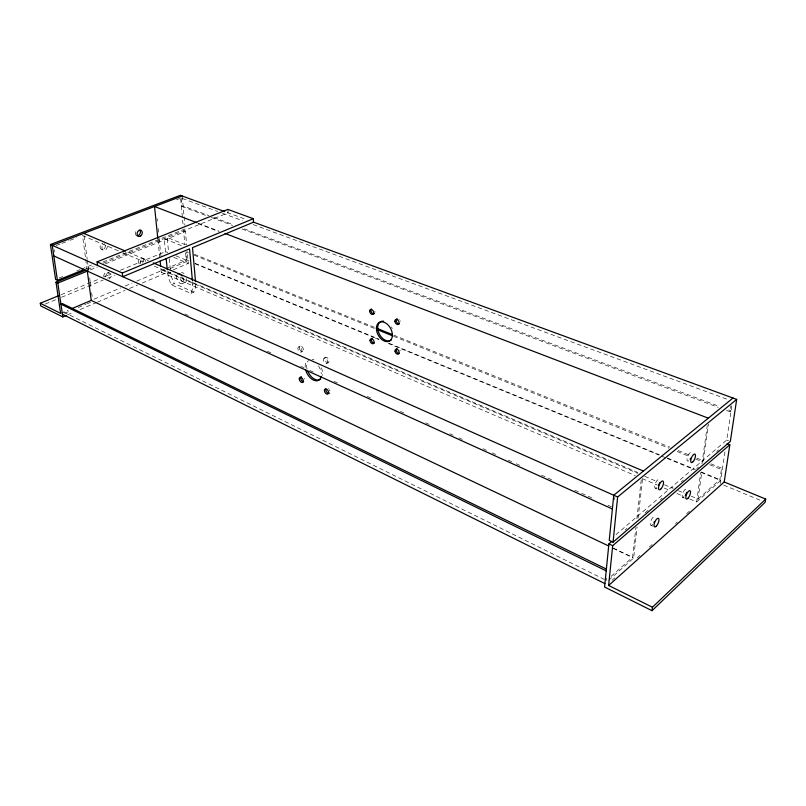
<?xml version="1.0" encoding="UTF-8"?>
<svg xmlns="http://www.w3.org/2000/svg" width="806" height="806" viewBox="0 0 806 806"><rect width="100%" height="100%" fill="white"/><g stroke="black" fill="none" stroke-linecap="round" stroke-linejoin="round"><path stroke-width="0.6" stroke-dasharray="4.03 3.02" d="M192.493 281.737L192.684 288.477L190.972 293.394L171.275 284.82L168.525 278.06L167.416 270.967M606.475 580.481L606.717 578.073M614.585 499.7L614.827 497.373M611.129 576.34L632.559 557.289L635.884 527.537M636.861 518.852L641.304 479.177M608.621 580.34L633.627 558.064L637.123 526.993M638.1 518.288L642.583 478.512M689.694 498.964L696.626 501.947L700.746 472.376M701.955 463.752L707.275 425.558M691.074 496.113L698.016 499.075L701.804 472.054M703.346 460.992L708.504 424.127M698.016 499.075L719.879 479.641L721.39 469.485L722.478 468.528L710.811 463.803M726.448 410.405L729.984 411.725L730.881 405.72M720.211 483.681L724.957 451.904M615.935 534.66L726.73 440.056L731.959 405.005M190.972 293.394L193.873 292.094L195.596 287.188L195.636 282.886L192.715 284.175M612.046 580.35L614.837 577.852M637.224 557.853L640.014 555.354M649.344 547.022L652.145 544.524M675.448 523.688L677.322 522.016M686.641 513.684L689.442 511.185M696.626 501.947L720.685 480.507L700.918 472.356M625.103 530.005L627.018 528.373M645.143 512.838L648.004 510.389M660.406 499.76L662.31 498.128M681.392 481.776L683.307 480.134M696.656 468.689L698.57 467.057M716.695 451.521L718.599 449.889M729.984 411.725L731.092 410.818L727.556 409.488M326.762 363.335A2.912 1.814 61.6 0 0 326.269 358.811A2.912 1.814 61.6 0 0 323.377 360.04A2.912 1.814 61.6 0 0 326.762 363.335L328.173 362.559A2.912 1.814 61.6 0 0 327.689 358.035A2.912 1.814 61.6 0 0 324.798 359.275A2.912 1.814 61.6 0 0 328.173 362.559M324.163 358.126L325.594 357.36M301.041 352.091A2.861 1.753 62.3 0 0 300.85 347.749A2.861 1.753 62.3 0 0 297.888 348.565A2.861 1.753 62.3 0 0 301.041 352.091L302.865 351.134M298.804 346.842L300.235 346.106M182.468 283.581L185.38 282.302M171.275 284.82L174.167 283.561L193.873 292.094M67.422 314.955L73.175 312.496M80.086 309.554L96.206 302.683M97.365 302.19L125.001 290.402M129.605 288.437L137.665 285.002M142.269 283.037L168.756 271.743M173.361 269.778L188.332 263.391L187.244 251.361M167.658 273.456L170.57 272.206L171.426 276.811L174.167 283.561M64.671 313.292L70.303 310.904M78.182 307.56L86.061 304.205M87.189 303.731L90.564 302.3M160.908 268.539L161.291 272.257L165.764 270.363M170.227 268.469L188.11 260.872M60.621 313.353L68.218 310.149M94.05 299.187L120.568 287.954M125.182 286.009L132.093 283.077M136.708 281.123L164.605 269.315M165.532 268.912L186.76 259.935L189.088 260.892M45.348 303.983L56.934 299.187M61.568 297.263L103.289 279.994M107.933 278.08L114.885 275.199M61.185 294.653L99.481 278.866M104.125 276.952L111.087 274.08M120.366 270.262L165.623 251.603L167.92 252.55M87.32 269.567L94.282 266.766M103.309 263.189L228.138 212.855L227.886 209.429M90.302 269.919L97.264 267.108M105.385 263.824L185.44 231.473L186.66 244.974M59.1 278.04L64.933 275.702M76.6 271.018L80.096 269.607M81.265 269.144L91.763 264.932M85.426 269.033L92.428 266.212M102.926 261.99L185.199 228.884M181.108 198.014L181.884 206.447L183.123 205.963L209.046 215.655M56.259 245.538L60.833 243.805M61.971 243.362L68.832 240.752M69.971 240.319L76.822 237.71M176.544 199.757L179.97 198.447M227.131 212.482L246.626 219.635M182.287 198.447L217.731 211.515M222.456 213.258L242.535 220.653M253.165 224.572L728.05 399.605M213.761 217.419L232.622 224.471M244.399 228.874L719.305 406.405M181.884 206.447L206.628 215.716M211.343 217.479L232.561 225.428M241.991 228.964L718.196 407.312M198.044 223.141L219.212 231.231M198.276 223.756L218.245 231.393M726.73 440.056L728.523 440.761M185.44 231.473L183.597 230.748L184.826 244.208M185.602 244.853L167.144 237.448L168.615 252.349M181.481 245.618L164.182 238.636L165.552 252.318M194.236 254.202L374.981 327.538M393.64 335.105L669.998 447.239M678.168 450.554L689.825 455.289M696.817 458.12L703.819 460.961M188.362 252.822L186.025 251.875L186.76 259.935M194.186 255.19L374.981 328.677M393.64 336.263L668.899 448.156M677.07 451.471L689.896 456.69M695.729 459.057L702.731 461.898M709.723 464.75L721.39 469.485M194.911 263.29L378.82 339.084M389.298 343.406L659.348 454.695M667.499 458.06L695.437 469.566M701.25 471.963L719.879 479.641M175.95 255.865L186.277 260.116L185.501 251.553M195.082 263.753L374.165 337.603M375.324 338.077L379.979 340.001M388.119 343.356L666.038 457.969M667.197 458.453L693.946 469.475M173.733 257.346L188.332 263.391M723.667 485.111L761.69 500.858M141.967 258.041L143.8 258.817M127.781 252.087L148.636 260.942M118.442 250.857L82.534 235.543L85.547 257.991M123.066 252.832L143.911 261.728M154.339 266.182L640.699 473.727M671.398 487.298L673.252 488.083M162.399 270.252L637.858 473.384M644.8 476.346L657.525 481.787M664.466 484.749L672.567 488.204M678.35 490.683L685.291 493.645M161.291 272.257L635.35 475.651M642.281 478.623L657.313 485.081M664.255 488.053L670.038 490.532M676.969 493.514L683.911 496.486M682.551 497.373L684.365 498.158M101.193 249.195L103.027 249.991M655.177 488.053L657.061 488.859M107.752 272.277L109.576 273.093A3.315 2.519 -65.1 0 1 110.946 275.823A3.315 2.519 -65.1 0 1 109.032 278.947M151.619 298.915L155.064 300.477M184.876 313.947L188.322 315.509M218.134 328.979L221.569 330.541M267.441 351.275L270.887 352.827M300.698 366.307L304.144 367.868M309.877 370.458L313.312 372.009M333.956 381.339L337.402 382.9M367.214 396.371L370.659 397.932M400.471 411.413L403.907 412.964M425.699 422.818L429.145 424.369M449.778 433.699L453.224 435.26M458.957 437.849L462.392 439.401M483.036 448.73L486.481 450.292M492.214 452.881L495.65 454.433M508.264 460.135L511.709 461.697M516.293 463.762L519.739 465.324M541.521 475.167L552.997 480.356M574.779 490.209L580.511 492.798M581.66 493.312L593.125 498.501M608.036 505.241L611.482 506.793M650.966 525.28L652.81 526.117M613.225 548.11L632.559 557.289M613.175 548.362L633.627 558.064M63.614 312.103L605.346 579.927M54.465 249.769L54.798 252.016M84.076 235.866L87.209 259.33M87.37 260.57L88.69 270.453M89.678 277.869L90.171 281.576M90.343 282.805L90.997 287.752M91.662 292.689L92.156 296.396M85.718 259.24L87.058 269.214M157.976 240.007L159.759 257.376M157.13 218.638L157.382 221.096M158.127 228.471L158.51 232.158M159.135 238.304L161.271 259.2M169.23 258.555L170.449 270.967M182.216 196.009L183.99 215.484M184.1 216.703L184.876 225.227M180.685 198.971L183.133 225.73M140.456 263.663A3.234 2.408 -66.9 0 1 142.491 258.948A3.234 2.408 -66.9 0 1 145.342 261.638M105.606 276.871A3.315 2.519 -65.1 0 1 108.921 272.952M139.428 263.925A3.234 2.408 -66.9 0 1 138.834 260.016A3.234 2.408 -66.9 0 1 142.168 258.101A3.234 2.408 -66.9 0 1 143.337 261.678M143.005 262.444A3.234 2.408 -66.9 0 1 142.531 263.129M103.893 276.831A3.305 2.519 -65.1 0 1 105.707 272.519A3.305 2.519 -65.1 0 1 109.022 273.818A3.305 2.519 -65.1 0 1 107.208 278.12M105.475 245.195A3.345 2.579 -66.8 0 1 102.967 249.407A3.345 2.579 -66.8 0 1 100.085 246.797A3.345 2.579 -66.8 0 1 103.097 243.039M136.244 235.372A3.274 2.468 -68.5 0 1 136.244 230.425M107.319 245.981A3.355 2.579 -66.8 0 1 104.8 250.203A3.355 2.579 -66.8 0 1 101.919 247.593A3.355 2.579 -66.8 0 1 104.941 243.825M684.032 497.04A4.554 1.672 -66.9 0 1 682.188 495.64A4.554 1.672 -66.9 0 1 684.616 489.977A4.554 1.672 -66.9 0 1 686.883 490.411M652.709 524.404A4.705 1.783 -66.3 0 1 650.311 523.9A4.705 1.783 -66.3 0 1 652.477 517.996A4.705 1.783 -66.3 0 1 655.238 517.492M656.809 487.69A4.786 1.844 -66.8 0 1 654.734 486.23A4.786 1.844 -66.8 0 1 657.273 480.275A4.786 1.844 -66.8 0 1 659.782 480.719M688.878 460.689A4.635 1.733 -67.4 0 1 687.014 459.118A4.635 1.733 -67.4 0 1 689.483 453.365A4.635 1.733 -67.4 0 1 691.77 453.949M186.448 278.544A5.38 3.022 65.6 0 1 184.211 282.533A5.38 3.022 65.6 0 1 179.859 277.768M181.35 272.448A5.38 3.022 65.6 0 1 184.05 273.728M182.68 277.193A5.39 3.022 65.6 0 1 180.866 283.712A5.39 3.022 65.6 0 1 176.705 275.38M391.414 326.934A10.619 7.032 61.5 0 1 392.29 328.576M374.84 311.176A2.71 1.793 62.4 0 1 374.951 312.456M398.779 319.085A2.761 1.854 61.6 0 1 399.292 319.519M400.078 320.707A2.761 1.854 61.6 0 1 400.3 321.372M399.937 350.106A2.72 1.803 60.5 0 1 400.219 350.751M307.036 368.977A11.203 6.871 61.5 0 1 308.517 360.383M311.962 359.325A11.203 6.871 61.5 0 1 314.028 359.859M321.332 367.717A11.203 6.871 61.5 0 1 322.561 375.525M328.425 388.653A2.871 1.763 60.6 0 1 328.929 389.147M329.362 389.751A2.871 1.763 60.6 0 1 329.916 391.112M304.174 378.286A2.821 1.703 61.4 0 1 304.477 378.951M305.192 367.103A11.213 6.861 61.5 0 1 307.096 361.138M318.501 365.894A11.213 6.861 61.5 0 1 321.282 373.873M299.308 347.819A2.861 1.753 62.3 0 0 302.462 351.345A2.861 1.753 62.3 0 0 302.28 347.003A2.861 1.753 62.3 0 0 299.308 347.819"/><path stroke-width="1.21" d="M611.754 541.451L608.893 543.909L604.581 587.02L652.024 610.676L765.146 502.289L765.7 499.075L724.211 481.968L608.631 585.478L652.457 607.24L765.7 499.075M608.631 585.478L612.681 545.702L729.833 444.761L727.133 443.703M732.997 398.043L613.749 495.237L609.245 540.383L613.044 542.166L617.638 496.97L736.684 399.393L253.134 222.023M652.024 610.676L652.457 607.24M724.211 481.968L729.833 444.761M736.684 399.393L730.327 441.456L613.044 542.166M58.868 295.611L40.3 303.268L40.713 305.897L62.818 316.919L66.263 315.448M71.674 308.688L91.239 300.406L608.671 545.954M97.566 265.506L97.093 261.849L122.321 273.012L253.346 218.708L253.558 222.174L192.513 247.633L195.526 281.667M40.3 303.268L60.621 313.353L56.007 282.191L86.161 270.03M56.007 282.191L57.82 283.057L87.985 270.866M97.093 261.849L227.886 209.429L253.346 218.708M224.773 211.615L180.353 195.324L50.425 244.52L55.594 279.44L57.417 280.307L84.257 269.506M182.216 196.009L52.259 245.336L57.417 280.307M196.866 222.688L154.54 206.517L157.855 238.767M225.086 233.478L708.303 418.163M377.319 328.485L392.472 334.641M377.309 329.624L392.472 335.79M83.743 233.387L125.464 251.099M153.271 262.917L643.42 471.047M50.425 244.52L617.638 496.97M53.821 255.935L612.379 508.989M608.893 543.909L612.681 545.702M606.424 569.096L62.364 303.57L60.934 304.164L606.193 570.85M62.415 314.249L604.923 583.635M57.82 283.057L62.818 316.919M87.219 270.463L91.239 300.406M122.321 273.012L122.764 276.72L189.551 248.873L192.392 280.518M160.142 261.094L160.656 266.061M166.167 258.535L167.285 269.718M139.881 230.153A3.274 2.468 -68.5 0 1 139.871 233.952A3.274 2.468 -68.5 0 1 136.829 235.644M686.621 492.345A4.554 1.672 -66.9 0 1 686.279 493.443M685.805 494.531A4.554 1.672 -66.9 0 1 685.251 495.539M654.492 521.522A4.705 1.783 -66.3 0 1 653.958 522.62M659.54 482.754A4.786 1.844 -66.8 0 1 658.693 485.051M690.671 458.181A4.635 1.733 -67.4 0 1 690.107 459.198M177.673 273.949A5.39 3.022 65.6 0 1 181.975 275.995M391.182 340.102A10.619 7.032 61.5 0 1 378.669 332.677A10.619 7.032 61.5 0 1 383.676 321.171M374.337 343.034A2.68 1.753 61.4 0 1 371.596 341.039A2.68 1.753 61.4 0 1 372.291 338.127M374.518 313.413A2.71 1.793 62.4 0 1 371.667 312.577A2.71 1.793 62.4 0 1 371.375 309.071M399.393 323.79A2.761 1.854 61.6 0 1 396.512 321.846A2.761 1.854 61.6 0 1 397.197 318.763M399.202 353.481A2.72 1.803 60.5 0 1 396.592 351.497A2.72 1.803 60.5 0 1 397.026 348.575M320.707 379.032A11.203 6.871 61.5 0 1 307.973 371.667M329.402 393.197A2.871 1.763 60.6 0 1 326.883 392.351A2.871 1.763 60.6 0 1 325.886 389.127M303.65 381.752A2.821 1.703 61.4 0 1 301.061 379.686A2.821 1.703 61.4 0 1 301.313 376.684M321.151 376.311A11.213 6.861 61.5 0 1 313.806 380.251A11.213 6.861 61.5 0 1 305.625 369.742M140.647 235.936A3.274 2.468 -68.4 0 0 141.251 230.435A3.274 2.468 -68.4 0 0 137.101 233.468A3.274 2.468 -68.4 0 0 140.647 235.936M688.264 497.967A4.564 1.662 -66.9 0 0 690.158 490.794A4.564 1.662 -66.9 0 0 686.077 495.831A4.564 1.662 -66.9 0 0 688.264 497.967M656.376 526.086A4.715 1.773 -66.3 0 0 658.714 518.57A4.715 1.773 -66.3 0 0 654.391 523.175A4.715 1.773 -66.3 0 0 656.376 526.086M661.212 488.638A4.796 1.834 -66.8 0 0 663.106 481.111A4.796 1.834 -66.8 0 0 658.734 486.411A4.796 1.834 -66.8 0 0 661.212 488.638M693.18 461.576A4.645 1.723 -67.4 0 0 695.115 454.221A4.645 1.723 -67.4 0 0 690.984 459.219A4.645 1.723 -67.4 0 0 693.18 461.576M376.402 328.193A10.629 7.032 61.5 0 0 388.24 341.532A10.629 7.032 61.5 0 0 388.552 325.483A10.629 7.032 61.5 0 0 376.402 328.193M394.93 321.201A2.761 1.854 61.6 0 0 398.124 324.486A2.761 1.854 61.6 0 0 398.023 320.214A2.761 1.854 61.6 0 0 394.93 321.201M395.051 351.204A2.72 1.803 60.5 0 0 398.406 354.056A2.72 1.803 60.5 0 0 397.811 349.744A2.72 1.803 60.5 0 0 395.051 351.204M370.055 340.434A2.68 1.753 61.4 0 0 373.077 343.729A2.68 1.753 61.4 0 0 373.037 339.648A2.68 1.753 61.4 0 0 370.055 340.434M369.652 311.307A2.72 1.793 62.4 0 0 372.856 314.35A2.72 1.793 62.4 0 0 372.503 310.068A2.72 1.793 62.4 0 0 369.652 311.307M299.278 378.78A2.831 1.703 61.4 0 0 302.25 382.518A2.831 1.703 61.4 0 0 302.361 378.447A2.831 1.703 61.4 0 0 299.278 378.78M324.425 390.507A2.871 1.763 60.6 0 0 327.568 394.164A2.871 1.763 60.6 0 0 327.528 389.943A2.871 1.763 60.6 0 0 324.425 390.507"/></g></svg>
